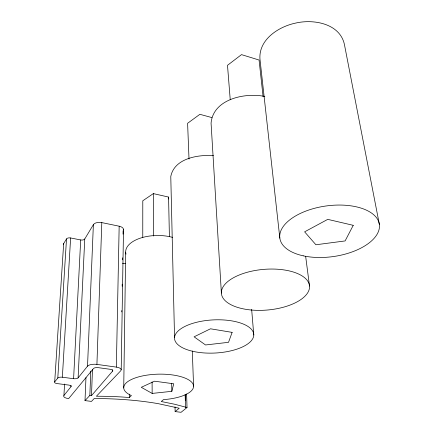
<?xml version="1.0" encoding="UTF-8"?>
<svg xmlns="http://www.w3.org/2000/svg" width="434" height="434" viewBox="0 0 434 434"><rect width="100%" height="100%" fill="white"/><g stroke="black" fill="none" stroke-linecap="round" stroke-linejoin="round"><path stroke-width="0.65" d="M142.77 237.376L142.791 200.774L153.343 193.607L168.571 197.063L169.406 236.611M175.027 406.848L175.135 411.578L179.237 408.231L158.231 403.663A129.896 40.291 -0.1 0 0 127.493 399.833L119.312 399.264A129.896 40.291 -0.1 0 0 94.194 398.553L91.476 401.396L85.004 400.609L89.849 395.428L91.487 395.634L112.574 371.135A3.694 1.416 0.1 0 0 110.334 369.318L98.247 367.652A3.722 1.432 0.4 0 0 93.494 368.542L68.648 398.618A7.074 2.512 0.8 0 1 63.923 395.472L70.975 386.721A3.64 1.329 1 0 0 68.55 385.045L57.152 383.585A3.624 1.335 1.3 0 1 54.7 381.882L57.793 378.052A3.656 1.362 1.2 0 1 62.36 377.222L73.601 378.698A3.591 1.345 0.9 0 0 78.115 377.862L87.532 366.171A7.345 2.837 0.5 0 1 96.923 364.397L116.345 367.104A7.394 2.843 0 0 1 120.755 370.761L96.397 396.247A130.607 40.758 -0.2 0 1 121.672 396.969L129.343 397.511L129.375 394.126M123.728 387.947L125.676 252.143M121.737 311.921L121.759 310.57M122.171 286.223L122.204 284.194M122.61 259.847L122.643 257.818M123.039 234.148L123.099 230.769M121.205 369.665L123.506 229.423M116.345 367.104L119.166 226.201L101.8 222.604A6.581 3.499 1.8 0 0 93.375 224.66L84.755 238.977L78.115 377.862M112.574 371.135L112.601 369.784M96.923 364.397L101.8 222.604M91.487 395.634L92.475 369.307M89.849 395.428L90.787 371.113M87.532 366.171L93.375 224.66M85.004 400.609L85.97 377.623M73.601 378.698L80.691 239.948A3.222 1.665 2.4 0 0 84.755 238.977M70.975 386.721L71.046 385.376M63.923 395.472L64.579 384.019M62.36 377.222L70.623 237.968L80.691 239.948M57.793 378.052L66.51 238.933A3.282 1.687 2.9 0 1 70.623 237.968M54.7 381.882L63.652 243.637L66.51 238.933M168.267 199.016L168.571 197.063M171.837 391.322L173.73 383.792L154.564 381.198L141.278 387.302L152.16 393.421L171.837 391.322L171.674 383.265M129.343 397.511L131.399 395.553L130.71 395.249A34.942 12.841 -1.3 0 1 152.475 374.482L154.726 374.314A34.942 12.841 -1.3 0 1 186.544 378.725L187.83 379.376A34.942 12.841 -1.3 0 1 164.535 399.546L163.466 399.622L161.269 401.526L174.598 404.238L185.741 407.163L185.356 394.289M185.741 407.163L185.524 407.336L187.021 407.521L186.604 393.985M187.021 407.521L181.07 412.3L175.135 411.578M213.501 155.665C198.094 154.461 174.273 158.329 170.779 176.502L174.544 337.549M125.665 263.606L123.771 263.389A119.279 52.226 0.8 0 0 122.524 263.27M264.838 96.473C245.221 92.328 213.072 98.995 211.07 123.18L221.383 293.107M211.868 117.571L199.868 114.316L187.602 123.289L189.018 159.066M379.349 224.318L344.384 44.301C339.757 23.393 313.321 18.841 295.418 23.132C278.492 26.718 258.572 39.592 259.955 59.073L279.832 238.136M305.682 256.586L309.518 286.06A44.208 20.403 -4.8 0 1 244.868 309.16A44.208 20.403 -4.8 0 1 241.993 273.935A44.208 20.403 -4.8 0 1 309.518 286.06M263.113 96.771L259.065 60.028L241.499 54.63L227.497 65.312L230.237 99.76M251.649 309.371L253.781 335.005A39.668 16.59 -2.8 0 1 194.014 351.583A39.668 16.59 -2.8 0 1 194.66 322.793A39.668 16.59 -2.8 0 1 253.781 335.005M192.305 351.003L193.58 386.179M185.139 394.468L185.323 400.566M153.343 193.607L153.69 236.042M152.09 381.915L152.16 393.421M126.001 254.14A31.498 16.009 -0.8 0 1 151.564 235.803L153.587 235.629A31.498 16.009 -0.8 0 1 172.618 237.382M119.166 226.201A6.629 3.51 1 0 1 123.478 229.879M63.597 244.494A3.255 1.655 2.9 0 1 63.652 243.637M232.125 332.373L228.523 342.323L205.537 344.965L194.085 336.817L210.49 328.798L232.125 332.373M353.238 225.327L345.117 240.93L315.909 244.765L304.619 231.837L327.746 219.365L353.238 225.327M303.192 255.816A50.235 25.552 -7.9 0 0 379.446 227.025A50.235 25.552 -7.9 0 0 306.154 210.967A50.235 25.552 -7.9 0 0 303.192 255.816"/></g></svg>
